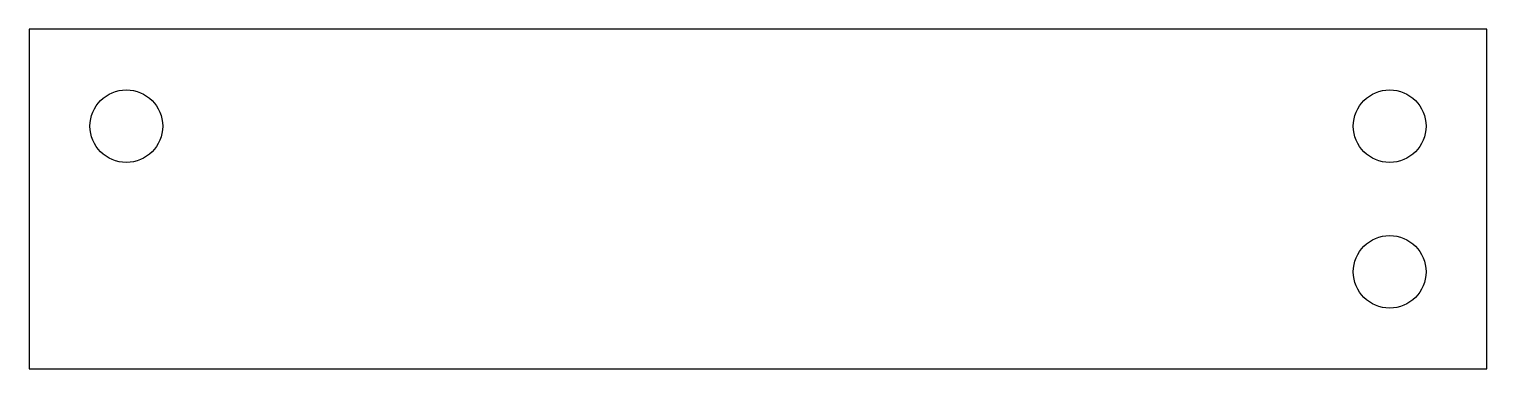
# Model space of a CAD drawing. Header units: millimetres. Extents: x 0 to 95.2, y 0 to 22.2.
import ezdxf

# ---------------------------------------------------------------- set-up
doc = ezdxf.new("R2010")
doc.units = ezdxf.units.MM
doc.layers.add('Board Outline', color=7, linetype='Continuous', lineweight=25)
doc.layers.add('Mount Holes', color=1, linetype='Continuous', lineweight=25)

msp = doc.modelspace()

# ---------------------------------------------------------------- linework, layer by layer
at = {"layer": 'Board Outline'}
for p, q in [((95.25, 22.225), (0, 22.225)), ((0, 22.225), (0, 0)), ((95.25, 0), (95.25, 22.225)), ((0, 0), (95.25, 0))]:
    msp.add_line(p, q, dxfattribs=at)
at = {"layer": 'Mount Holes'}
for centre in [(6.35, 15.875), (88.9, 15.875), (88.9, 6.35)]:
    msp.add_circle(centre, 2.375, dxfattribs=at)

doc.saveas('drawing.dxf')
